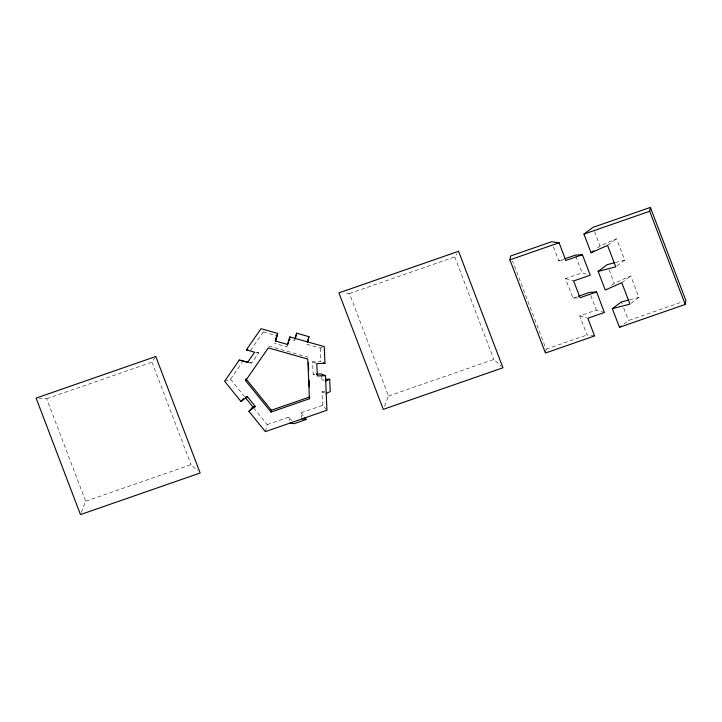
<?xml version="1.0" encoding="UTF-8"?>
<svg xmlns="http://www.w3.org/2000/svg" width="722" height="722" viewBox="0 0 722 722"><rect width="100%" height="100%" fill="white"/><g stroke="black" fill="none" stroke-linecap="round" stroke-linejoin="round"><path stroke-width="0.54" stroke-dasharray="3.61 2.71" d="M545.606 352.056L546.139 349.168L512.638 261.22M265.353 431.648L267.203 424.608L254.189 408.526M287.428 345.287L286.842 346.867L274.577 343.383M295.343 338.428L294.459 340.793L290.136 339.566M81.27 512.53L85.701 501.248L46.659 398.743L39.268 398.291M384.474 406.287L388.499 396.035L349.457 293.529L344.177 293.204M46.659 398.743L151.981 362.146L154.698 358.121M349.457 293.529L454.779 256.924L456.954 253.711M224.605 381.252L230.526 379.258L242.087 362.57M250.444 350.504L263.295 331.958L262.149 330.333M249.604 362.742L251.653 363.058L258.729 352.85L255.624 351.966M597.356 248.034L600.054 246.012L616.588 238.684L624.747 260.119L615.74 266.851M607.581 245.417L616.588 238.684M611.552 285.307L614.251 283.286L630.784 275.966L638.952 297.392L629.945 304.124M621.777 282.699L630.784 275.966M623.952 323.934L628.456 320.568L682.705 301.715M306.751 344.277L320.216 348.085L322.238 347.354M553.422 246.807L558.783 260.886L563.963 259.081M578.015 297.852L572.979 298.159L565.525 278.593L582.112 272.826L587.185 274.306M572.979 298.159L577.131 296.715M594.585 335.938L587.004 334.972L579.73 315.866L596.309 310.099L603.412 312.175M267.203 424.608L288.935 417.063L291.598 420.357M302.13 418.868L300.903 412.903L322.635 405.349L326.94 410.24M85.701 501.248L191.023 464.652L197.666 470.717M388.499 396.035L493.821 359.43L501.294 366.262M546.139 349.168L587.004 334.972M615.433 262.519L624.747 260.119M629.629 299.792L638.952 297.392M558.783 260.886L565.831 260.452M322.635 405.349L322.057 391.802L325.126 391.712M320.216 348.085L320.785 361.659L312.617 361.857L313.14 374.222L315.18 374.167M321.353 375.088L321.543 379.438L323.582 379.384M255.651 352.372L258.729 352.85M263.295 331.958L276.779 335.784M268.665 346.055L308.104 357.228M249.586 362.471L251.653 363.058M565.525 278.593L573.638 280.957M579.73 315.866L586.824 317.933M312.617 361.857L315.956 363.229M313.14 374.222L314.81 374.908M321.543 379.438L324.043 380.467M322.057 391.802L324.566 392.831M300.903 412.903L304.233 417.027M230.526 379.258L244.902 397.037M594.531 231.518L600.054 246.012M609.124 269.829L614.251 283.286M621.353 301.931L622.138 303.998M623.718 308.141L628.456 320.568M575.768 256.166L582.112 272.826M590.758 295.524L596.309 310.099M454.779 256.924L493.821 359.43M151.981 362.146L191.023 464.652M288.935 417.063L290.163 423.02"/><path stroke-width="1.08" d="M271.03 412.091L245.615 380.665L245.958 378.824L271.373 410.249L271.03 412.091L309.44 398.743L309.774 396.91L271.373 410.249M509.931 259.83L510.644 255.976L551.509 241.78L559.09 242.754L565.831 260.452L582.41 254.695L590.226 275.199L573.638 280.957L580.028 297.735L596.616 291.968L604.422 312.473L587.834 318.231L594.585 335.938L545.426 353.022L509.931 259.83L559.09 242.754M685.187 304.449L649.692 211.266L650.405 207.413L592.961 227.376L583.954 234.108L591.047 252.745L607.581 245.417L615.74 266.851L598.15 271.382L605.253 290.018L621.777 282.699L629.945 304.124L612.346 308.664L619.449 327.301L685.187 304.449L685.9 300.605L650.405 207.413M307.626 341.912L308.944 336.669L296.67 333.185L295.009 338.889M295.343 338.428L296.67 333.185M325.487 375.711L317.31 375.936L316.796 363.572L324.963 363.374L324.259 346.623L289.928 336.894L287.717 344.502L275.425 341.019L277.663 333.42L261.012 328.7L246.346 349.872L254.622 352.219L247.547 362.426L239.271 360.079L224.605 381.252L241.022 401.549L247.429 396.712L255.353 406.504L248.937 411.341L265.353 431.648L326.94 410.24L325.487 375.711L321.308 373.996L316.2 374.14M307.301 342.372L308.944 336.669M275.398 340.531L276.779 335.784M287.392 344.963L289.928 336.894M275.425 341.019L277.663 333.42M245.615 380.665L268.322 347.896L307.762 359.069L309.44 398.743M241.022 401.549L243.612 398.544M248.937 411.341L252.826 406.829L255.353 406.504M591.047 252.745L593.755 250.733M598.15 271.382L607.157 264.649L614.404 262.79M612.346 308.664L621.353 301.931L628.6 300.063M619.449 327.301L621.245 325.947M326.236 393.517L330.234 391.568L329.71 379.212L325.622 379.33M325.712 381.153L329.71 379.212M583.954 234.108L649.692 211.266M565.001 258.72L575.371 255.119L582.41 254.695M578.169 296.354L589.567 292.392L596.616 291.968M304.901 417.848L306.236 419.5L294.269 423.661L290.163 423.02M245.751 396.929L247.429 396.712M246.346 349.872L248.395 350.188M239.271 360.079L248.548 362.182M302.13 418.868L306.236 419.5M323.294 362.688L324.963 363.374M245.561 397.849L252.826 406.829M308.339 362.742L308.664 370.458M309.079 380.377L309.359 386.983M155.781 356.515L36.1 398.102L80.467 514.587L200.156 473L155.781 356.515M458.578 251.292L338.898 292.879L383.265 409.365L502.954 367.778L458.578 251.292"/></g></svg>
